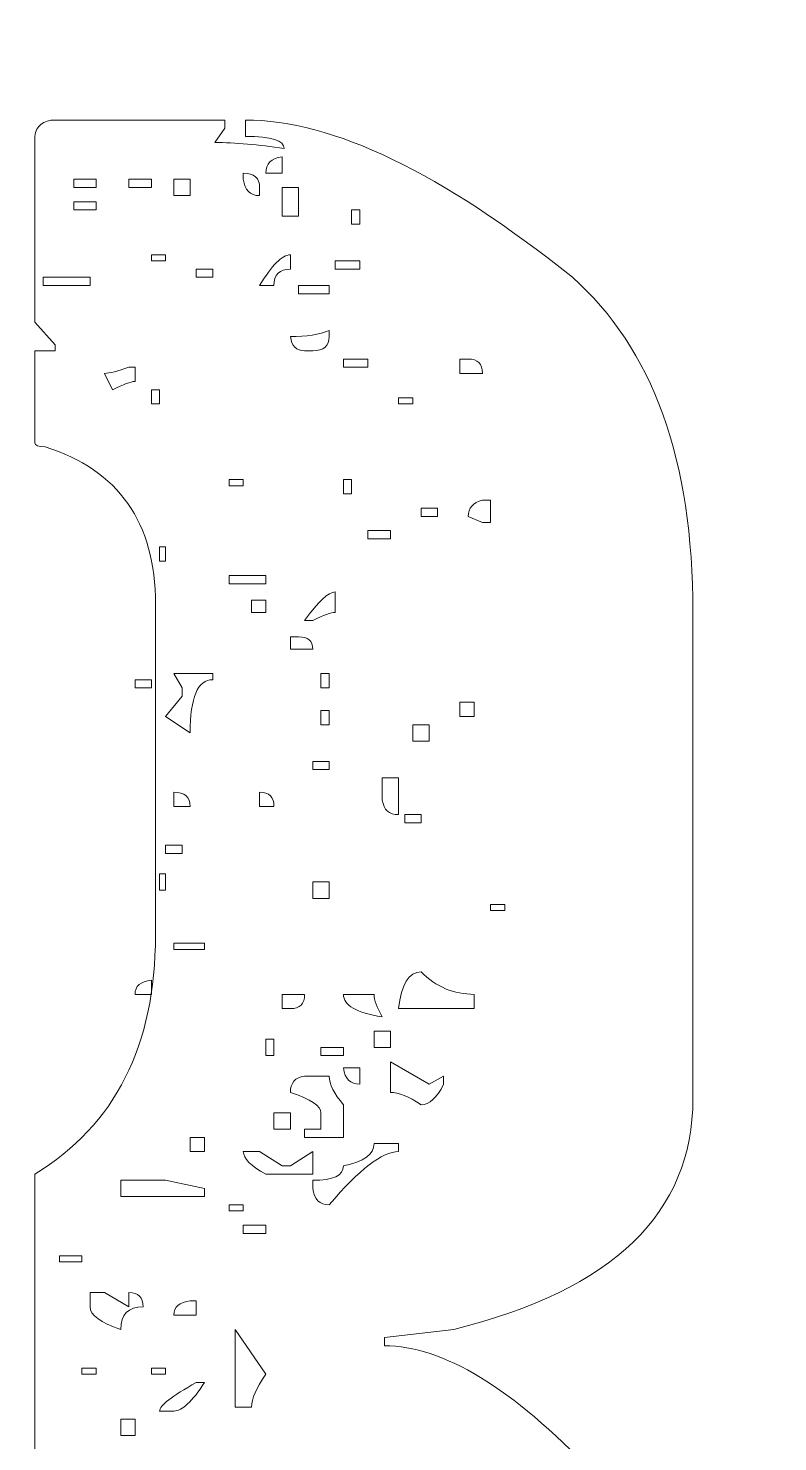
# Model space of a CAD drawing. Header units: centimetres. Extents: x -162 to 162, y -134 to 134.
# Drawn here: x 62.015 to 62.335, y -75.095 to -74.491 of the extents above; entities that cross this region are included whole.
import ezdxf

# ---------------------------------------------------------------- set-up
doc = ezdxf.new("R2010")
doc.units = ezdxf.units.CM
doc.header["$MEASUREMENT"] = 0
doc.layers.add('Capa 1', color=7, linetype='Continuous')
doc.layers.add('GUIDE', color=7, linetype='Continuous')

msp = doc.modelspace()

# ---------------------------------------------------------------- linework, layer by layer
at = {"layer": 'Capa 1', "lineweight": 9}
msp.add_open_spline([(64.17534, -77.13382), (64.17534, -77.13382), (63.52067, -77.13382), (63.52067, -77.13382), (63.52067, -77.13382), (63.52067, -73.08376), (63.52067, -73.08376), (63.52067, -73.08376), (49.42661, -73.08376), (49.42661, -73.08376), (49.42661, -73.08376), (49.42661, -77.13382), (49.42661, -77.13382), (49.42661, -77.13382), (48.77195, -77.13382), (48.77195, -77.13382), (48.71267, -77.13382), (48.66462, -77.1819), (48.66462, -77.24119), (48.66462, -77.24119), (48.66462, -77.78853), (48.66462, -77.78853), (48.66462, -77.84777), (48.71267, -77.89581), (48.77195, -77.89581), (48.77195, -77.89581), (49.42661, -77.89581), (49.42661, -77.89581), (49.42661, -77.89581), (63.52067, -77.89581), (63.52067, -77.89581), (63.52067, -77.89581), (64.17534, -77.89581), (64.17534, -77.89581), (64.23462, -77.89581), (64.28267, -77.84777), (64.28267, -77.78853), (64.28267, -77.78853), (64.28267, -77.24119), (64.28267, -77.24119), (64.28267, -77.1819), (64.23462, -77.13382), (64.17534, -77.13382)], degree=3, knots=[0, 0, 0, 0, 0.071429, 0.071429, 0.071429, 0.142857, 0.142857, 0.142857, 0.214286, 0.214286, 0.214286, 0.285714, 0.285714, 0.285714, 0.357143, 0.357143, 0.357143, 0.428571, 0.428571, 0.428571, 0.5, 0.5, 0.5, 0.571429, 0.571429, 0.571429, 0.642857, 0.642857, 0.642857, 0.714286, 0.714286, 0.714286, 0.785714, 0.785714, 0.785714, 0.857143, 0.857143, 0.857143, 0.928571, 0.928571, 0.928571, 1, 1, 1, 1], dxfattribs=at)
at = {"layer": 'Capa 1', "color": 2, "lineweight": 9}
for points, knots in [([(62.02665, -74.52995), (62.02665, -74.52995), (62.09909, -74.52995), (62.09909, -74.52995), (62.09909, -74.52995), (62.09909, -74.53344), (62.09909, -74.53344), (62.09909, -74.53344), (62.09473, -74.53955), (62.09473, -74.53955), (62.10346, -74.53955), (62.11335, -74.54042), (62.12441, -74.54217), (62.12441, -74.53868), (62.11888, -74.53693), (62.10782, -74.53693), (62.10782, -74.53693), (62.10782, -74.52995), (62.10782, -74.52995), (62.14507, -74.52995), (62.19162, -74.55235), (62.24748, -74.59716), (62.28182, -74.62742), (62.29898, -74.67514), (62.29898, -74.74031), (62.29898, -74.74031), (62.29898, -74.94806), (62.29898, -74.94806), (62.29898, -74.99694), (62.26494, -75.02982), (62.19686, -75.0467), (62.19686, -75.0467), (62.16718, -75.05019), (62.16718, -75.05019), (62.16718, -75.05019), (62.16718, -75.05368), (62.16718, -75.05368), (62.1922, -75.05368), (62.22188, -75.07172), (62.25621, -75.1078), (62.25621, -75.1078), (62.25621, -75.11129), (62.25621, -75.11129), (62.25621, -75.11129), (62.24748, -75.11129), (62.24748, -75.11129), (62.24748, -75.11129), (62.24748, -75.1174), (62.24748, -75.1174), (62.26843, -75.1174), (62.28269, -75.13544), (62.29026, -75.17152), (62.29608, -75.1977), (62.29898, -75.22011), (62.29898, -75.23873), (62.29898, -75.23873), (62.29898, -75.52329), (62.29898, -75.52329), (62.29898, -75.58556), (62.24778, -75.63967), (62.14536, -75.68565), (62.11393, -75.69205), (62.08862, -75.69525), (62.06942, -75.69525), (62.06942, -75.69525), (62.02665, -75.69525), (62.02665, -75.69525), (62.02083, -75.69525), (62.01792, -75.69292), (62.01792, -75.68826), (62.01792, -75.68826), (62.01792, -75.60534), (62.01792, -75.60534), (62.01792, -75.60534), (62.03101, -75.60534), (62.03101, -75.60534), (62.03101, -75.60534), (62.03101, -75.59923), (62.03101, -75.59923), (62.02228, -75.59923), (62.01792, -75.59719), (62.01792, -75.59312), (62.01792, -75.59312), (62.01792, -75.55559), (62.01792, -75.55559), (62.04934, -75.54278), (62.06505, -75.52969), (62.06505, -75.51631), (62.06796, -75.50816), (62.06942, -75.49943), (62.06942, -75.49012), (62.06942, -75.49012), (62.06942, -75.44909), (62.06942, -75.44909), (62.06942, -75.44735), (62.07087, -75.44648), (62.07378, -75.44648), (62.07378, -75.44648), (62.06942, -75.44037), (62.06942, -75.44037), (62.06942, -75.44037), (62.06942, -75.43338), (62.06942, -75.43338), (62.06942, -75.42), (62.0764, -75.40836), (62.09037, -75.39847), (62.09037, -75.39847), (62.08164, -75.39847), (62.08164, -75.39847), (62.08164, -75.39847), (62.07378, -75.40196), (62.07378, -75.40196), (62.07378, -75.40196), (62.06942, -75.39498), (62.06942, -75.39498), (62.06942, -75.39498), (62.06942, -75.37315), (62.06942, -75.37315), (62.06942, -75.36617), (62.08222, -75.36268), (62.10782, -75.36268), (62.10782, -75.36268), (62.10782, -75.36006), (62.10782, -75.36006), (62.10782, -75.36006), (62.07727, -75.36006), (62.07727, -75.36006), (62.07727, -75.36006), (62.07727, -75.35395), (62.07727, -75.35395), (62.07727, -75.35162), (62.07873, -75.35046), (62.08164, -75.35046), (62.08164, -75.35046), (62.06942, -75.33475), (62.06942, -75.33475), (62.06942, -75.33475), (62.06942, -75.33126), (62.06942, -75.33126), (62.07, -75.32718), (62.07262, -75.32515), (62.07727, -75.32515), (62.07727, -75.32515), (62.08164, -75.32515), (62.08164, -75.32515), (62.08164, -75.32515), (62.08164, -75.33475), (62.08164, -75.33475), (62.08164, -75.33475), (62.09037, -75.33475), (62.09037, -75.33475), (62.09037, -75.33067), (62.09328, -75.32515), (62.09909, -75.31816), (62.09328, -75.31816), (62.09037, -75.31613), (62.09037, -75.31205), (62.09444, -75.31205), (62.0988, -75.30885), (62.10346, -75.30245), (62.10346, -75.30245), (62.10346, -75.29896), (62.10346, -75.29896), (62.10346, -75.29896), (62.09909, -75.28325), (62.09909, -75.28325), (62.09909, -75.28325), (62.08164, -75.29285), (62.08164, -75.29285), (62.08164, -75.29285), (62.06942, -75.27976), (62.06942, -75.27976), (62.06942, -75.27976), (62.06942, -75.25182), (62.06942, -75.25182), (62.06942, -75.20352), (62.05225, -75.16919), (62.01792, -75.14882), (62.01792, -75.14882), (62.01792, -74.98036), (62.01792, -74.98036), (62.05225, -74.95941), (62.06942, -74.92537), (62.06942, -74.87823), (62.06942, -74.87823), (62.06942, -74.73682), (62.06942, -74.73682), (62.06942, -74.70191), (62.05371, -74.6795), (62.02228, -74.66961), (62.01937, -74.66961), (62.01792, -74.66903), (62.01792, -74.66787), (62.01792, -74.66787), (62.01792, -74.62859), (62.01792, -74.62859), (62.01792, -74.62859), (62.02665, -74.62859), (62.02665, -74.62859), (62.02665, -74.62859), (62.02665, -74.62597), (62.02665, -74.62597), (62.02665, -74.62597), (62.01792, -74.61637), (62.01792, -74.61637), (62.01792, -74.61637), (62.01792, -74.53693), (62.01792, -74.53693), (62.0185, -74.53228), (62.02141, -74.52995), (62.02665, -74.52995)], [0, 0, 0, 0, 0.014286, 0.014286, 0.014286, 0.028571, 0.028571, 0.028571, 0.042857, 0.042857, 0.042857, 0.057143, 0.057143, 0.057143, 0.071429, 0.071429, 0.071429, 0.085714, 0.085714, 0.085714, 0.1, 0.1, 0.1, 0.114286, 0.114286, 0.114286, 0.128571, 0.128571, 0.128571, 0.142857, 0.142857, 0.142857, 0.157143, 0.157143, 0.157143, 0.171429, 0.171429, 0.171429, 0.185714, 0.185714, 0.185714, 0.2, 0.2, 0.2, 0.214286, 0.214286, 0.214286, 0.228571, 0.228571, 0.228571, 0.242857, 0.242857, 0.242857, 0.257143, 0.257143, 0.257143, 0.271429, 0.271429, 0.271429, 0.285714, 0.285714, 0.285714, 0.3, 0.3, 0.3, 0.314286, 0.314286, 0.314286, 0.328571, 0.328571, 0.328571, 0.342857, 0.342857, 0.342857, 0.357143, 0.357143, 0.357143, 0.371429, 0.371429, 0.371429, 0.385714, 0.385714, 0.385714, 0.4, 0.4, 0.4, 0.414286, 0.414286, 0.414286, 0.428571, 0.428571, 0.428571, 0.442857, 0.442857, 0.442857, 0.457143, 0.457143, 0.457143, 0.471429, 0.471429, 0.471429, 0.485714, 0.485714, 0.485714, 0.5, 0.5, 0.5, 0.514286, 0.514286, 0.514286, 0.528571, 0.528571, 0.528571, 0.542857, 0.542857, 0.542857, 0.557143, 0.557143, 0.557143, 0.571429, 0.571429, 0.571429, 0.585714, 0.585714, 0.585714, 0.6, 0.6, 0.6, 0.614286, 0.614286, 0.614286, 0.628571, 0.628571, 0.628571, 0.642857, 0.642857, 0.642857, 0.657143, 0.657143, 0.657143, 0.671429, 0.671429, 0.671429, 0.685714, 0.685714, 0.685714, 0.7, 0.7, 0.7, 0.714286, 0.714286, 0.714286, 0.728571, 0.728571, 0.728571, 0.742857, 0.742857, 0.742857, 0.757143, 0.757143, 0.757143, 0.771429, 0.771429, 0.771429, 0.785714, 0.785714, 0.785714, 0.8, 0.8, 0.8, 0.814286, 0.814286, 0.814286, 0.828571, 0.828571, 0.828571, 0.842857, 0.842857, 0.842857, 0.857143, 0.857143, 0.857143, 0.871429, 0.871429, 0.871429, 0.885714, 0.885714, 0.885714, 0.9, 0.9, 0.9, 0.914286, 0.914286, 0.914286, 0.928571, 0.928571, 0.928571, 0.942857, 0.942857, 0.942857, 0.957143, 0.957143, 0.957143, 0.971429, 0.971429, 0.971429, 0.985714, 0.985714, 0.985714, 1, 1, 1, 1]), ([(62.11655, -74.55264), (62.11655, -74.55264), (62.12354, -74.55264), (62.12354, -74.55264), (62.12354, -74.55264), (62.12354, -74.54566), (62.12354, -74.54566), (62.11888, -74.54624), (62.11655, -74.54857), (62.11655, -74.55264)], [0, 0, 0, 0, 0.333333, 0.333333, 0.333333, 0.666667, 0.666667, 0.666667, 1, 1, 1, 1]), ([(62.10695, -74.55264), (62.10695, -74.55264), (62.10695, -74.55526), (62.10695, -74.55526), (62.10753, -74.55992), (62.10986, -74.56225), (62.11393, -74.56225), (62.11393, -74.56225), (62.11393, -74.55875), (62.11393, -74.55875), (62.11393, -74.55468), (62.11161, -74.55264), (62.10695, -74.55264)], [0, 0, 0, 0, 0.25, 0.25, 0.25, 0.5, 0.5, 0.5, 0.75, 0.75, 0.75, 1, 1, 1, 1]), ([(62.0345, -74.55526), (62.0345, -74.55526), (62.0345, -74.55875), (62.0345, -74.55875), (62.0345, -74.55875), (62.0441, -74.55875), (62.0441, -74.55875), (62.0441, -74.55875), (62.0441, -74.55526), (62.0441, -74.55526), (62.0441, -74.55526), (62.0345, -74.55526), (62.0345, -74.55526)], [0, 0, 0, 0, 0.25, 0.25, 0.25, 0.5, 0.5, 0.5, 0.75, 0.75, 0.75, 1, 1, 1, 1]), ([(62.05807, -74.55526), (62.05807, -74.55526), (62.05807, -74.55875), (62.05807, -74.55875), (62.05807, -74.55875), (62.06767, -74.55875), (62.06767, -74.55875), (62.06767, -74.55875), (62.06767, -74.55526), (62.06767, -74.55526), (62.06767, -74.55526), (62.05807, -74.55526), (62.05807, -74.55526)], [0, 0, 0, 0, 0.25, 0.25, 0.25, 0.5, 0.5, 0.5, 0.75, 0.75, 0.75, 1, 1, 1, 1]), ([(62.07727, -74.55526), (62.07727, -74.55526), (62.07727, -74.56225), (62.07727, -74.56225), (62.07727, -74.56225), (62.08426, -74.56225), (62.08426, -74.56225), (62.08426, -74.56225), (62.08426, -74.55526), (62.08426, -74.55526), (62.08426, -74.55526), (62.07727, -74.55526), (62.07727, -74.55526)], [0, 0, 0, 0, 0.25, 0.25, 0.25, 0.5, 0.5, 0.5, 0.75, 0.75, 0.75, 1, 1, 1, 1]), ([(62.12354, -74.55875), (62.12354, -74.55875), (62.12354, -74.57098), (62.12354, -74.57098), (62.12354, -74.57098), (62.13052, -74.57098), (62.13052, -74.57098), (62.13052, -74.57098), (62.13052, -74.55875), (62.13052, -74.55875), (62.13052, -74.55875), (62.12354, -74.55875), (62.12354, -74.55875)], [0, 0, 0, 0, 0.25, 0.25, 0.25, 0.5, 0.5, 0.5, 0.75, 0.75, 0.75, 1, 1, 1, 1]), ([(62.0345, -74.56487), (62.0345, -74.56487), (62.0345, -74.56836), (62.0345, -74.56836), (62.0345, -74.56836), (62.0441, -74.56836), (62.0441, -74.56836), (62.0441, -74.56836), (62.0441, -74.56487), (62.0441, -74.56487), (62.0441, -74.56487), (62.0345, -74.56487), (62.0345, -74.56487)], [0, 0, 0, 0, 0.25, 0.25, 0.25, 0.5, 0.5, 0.5, 0.75, 0.75, 0.75, 1, 1, 1, 1]), ([(62.15321, -74.56836), (62.15321, -74.56836), (62.15321, -74.57447), (62.15321, -74.57447), (62.15321, -74.57447), (62.15671, -74.57447), (62.15671, -74.57447), (62.15671, -74.57447), (62.15671, -74.56836), (62.15671, -74.56836), (62.15671, -74.56836), (62.15321, -74.56836), (62.15321, -74.56836)], [0, 0, 0, 0, 0.25, 0.25, 0.25, 0.5, 0.5, 0.5, 0.75, 0.75, 0.75, 1, 1, 1, 1]), ([(62.06767, -74.58756), (62.06767, -74.58756), (62.06767, -74.59018), (62.06767, -74.59018), (62.06767, -74.59018), (62.07378, -74.59018), (62.07378, -74.59018), (62.07378, -74.59018), (62.07378, -74.58756), (62.07378, -74.58756), (62.07378, -74.58756), (62.06767, -74.58756), (62.06767, -74.58756)], [0, 0, 0, 0, 0.25, 0.25, 0.25, 0.5, 0.5, 0.5, 0.75, 0.75, 0.75, 1, 1, 1, 1]), ([(62.11393, -74.60065), (62.11393, -74.60065), (62.12004, -74.60065), (62.12004, -74.60065), (62.12004, -74.596), (62.12237, -74.59367), (62.12703, -74.59367), (62.12703, -74.59367), (62.12703, -74.58756), (62.12703, -74.58756), (62.12354, -74.58756), (62.11917, -74.59192), (62.11393, -74.60065)], [0, 0, 0, 0, 0.25, 0.25, 0.25, 0.5, 0.5, 0.5, 0.75, 0.75, 0.75, 1, 1, 1, 1]), ([(62.14623, -74.59018), (62.14623, -74.59018), (62.14623, -74.59367), (62.14623, -74.59367), (62.14623, -74.59367), (62.15671, -74.59367), (62.15671, -74.59367), (62.15671, -74.59367), (62.15671, -74.59018), (62.15671, -74.59018), (62.15671, -74.59018), (62.14623, -74.59018), (62.14623, -74.59018)], [0, 0, 0, 0, 0.25, 0.25, 0.25, 0.5, 0.5, 0.5, 0.75, 0.75, 0.75, 1, 1, 1, 1]), ([(62.08687, -74.59367), (62.08687, -74.59367), (62.08687, -74.59716), (62.08687, -74.59716), (62.08687, -74.59716), (62.09386, -74.59716), (62.09386, -74.59716), (62.09386, -74.59716), (62.09386, -74.59367), (62.09386, -74.59367), (62.09386, -74.59367), (62.08687, -74.59367), (62.08687, -74.59367)], [0, 0, 0, 0, 0.25, 0.25, 0.25, 0.5, 0.5, 0.5, 0.75, 0.75, 0.75, 1, 1, 1, 1]), ([(62.02141, -74.59716), (62.02141, -74.59716), (62.02141, -74.60065), (62.02141, -74.60065), (62.02141, -74.60065), (62.04148, -74.60065), (62.04148, -74.60065), (62.04148, -74.60065), (62.04148, -74.59716), (62.04148, -74.59716), (62.04148, -74.59716), (62.02141, -74.59716), (62.02141, -74.59716)], [0, 0, 0, 0, 0.25, 0.25, 0.25, 0.5, 0.5, 0.5, 0.75, 0.75, 0.75, 1, 1, 1, 1]), ([(62.13052, -74.60065), (62.13052, -74.60065), (62.13052, -74.60414), (62.13052, -74.60414), (62.13052, -74.60414), (62.14361, -74.60414), (62.14361, -74.60414), (62.14361, -74.60414), (62.14361, -74.60065), (62.14361, -74.60065), (62.14361, -74.60065), (62.13052, -74.60065), (62.13052, -74.60065)], [0, 0, 0, 0, 0.25, 0.25, 0.25, 0.5, 0.5, 0.5, 0.75, 0.75, 0.75, 1, 1, 1, 1]), ([(62.12703, -74.62248), (62.12761, -74.62655), (62.12965, -74.62859), (62.13314, -74.62859), (62.13314, -74.62859), (62.13663, -74.62859), (62.13663, -74.62859), (62.14128, -74.62859), (62.14361, -74.62655), (62.14361, -74.62248), (62.14361, -74.62248), (62.14361, -74.61986), (62.14361, -74.61986), (62.13954, -74.6216), (62.13401, -74.62248), (62.12703, -74.62248)], [0, 0, 0, 0, 0.2, 0.2, 0.2, 0.4, 0.4, 0.4, 0.6, 0.6, 0.6, 0.8, 0.8, 0.8, 1, 1, 1, 1]), ([(62.14972, -74.63208), (62.14972, -74.63208), (62.14972, -74.63557), (62.14972, -74.63557), (62.14972, -74.63557), (62.1602, -74.63557), (62.1602, -74.63557), (62.1602, -74.63557), (62.1602, -74.63208), (62.1602, -74.63208), (62.1602, -74.63208), (62.14972, -74.63208), (62.14972, -74.63208)], [0, 0, 0, 0, 0.25, 0.25, 0.25, 0.5, 0.5, 0.5, 0.75, 0.75, 0.75, 1, 1, 1, 1]), ([(62.19948, -74.63208), (62.19948, -74.63208), (62.19948, -74.63819), (62.19948, -74.63819), (62.19948, -74.63819), (62.20908, -74.63819), (62.20908, -74.63819), (62.20908, -74.63411), (62.20704, -74.63208), (62.20297, -74.63208), (62.20297, -74.63208), (62.19948, -74.63208), (62.19948, -74.63208)], [0, 0, 0, 0, 0.25, 0.25, 0.25, 0.5, 0.5, 0.5, 0.75, 0.75, 0.75, 1, 1, 1, 1]), ([(62.04759, -74.63819), (62.04759, -74.63819), (62.05109, -74.64517), (62.05109, -74.64517), (62.05574, -74.64284), (62.05894, -74.64168), (62.06069, -74.64168), (62.06069, -74.64168), (62.06069, -74.63557), (62.06069, -74.63557), (62.06069, -74.63557), (62.05807, -74.63557), (62.05807, -74.63557), (62.05341, -74.63731), (62.04992, -74.63819), (62.04759, -74.63819)], [0, 0, 0, 0, 0.2, 0.2, 0.2, 0.4, 0.4, 0.4, 0.6, 0.6, 0.6, 0.8, 0.8, 0.8, 1, 1, 1, 1]), ([(62.06767, -74.64517), (62.06767, -74.64517), (62.06767, -74.65128), (62.06767, -74.65128), (62.06767, -74.65128), (62.07116, -74.65128), (62.07116, -74.65128), (62.07116, -74.65128), (62.07116, -74.64517), (62.07116, -74.64517), (62.07116, -74.64517), (62.06767, -74.64517), (62.06767, -74.64517)], [0, 0, 0, 0, 0.25, 0.25, 0.25, 0.5, 0.5, 0.5, 0.75, 0.75, 0.75, 1, 1, 1, 1]), ([(62.17329, -74.64866), (62.17329, -74.64866), (62.17329, -74.65128), (62.17329, -74.65128), (62.17329, -74.65128), (62.1794, -74.65128), (62.1794, -74.65128), (62.1794, -74.65128), (62.1794, -74.64866), (62.1794, -74.64866), (62.1794, -74.64866), (62.17329, -74.64866), (62.17329, -74.64866)], [0, 0, 0, 0, 0.25, 0.25, 0.25, 0.5, 0.5, 0.5, 0.75, 0.75, 0.75, 1, 1, 1, 1]), ([(62.10084, -74.68358), (62.10084, -74.68358), (62.10084, -74.6862), (62.10084, -74.6862), (62.10084, -74.6862), (62.10695, -74.6862), (62.10695, -74.6862), (62.10695, -74.6862), (62.10695, -74.68358), (62.10695, -74.68358), (62.10695, -74.68358), (62.10084, -74.68358), (62.10084, -74.68358)], [0, 0, 0, 0, 0.25, 0.25, 0.25, 0.5, 0.5, 0.5, 0.75, 0.75, 0.75, 1, 1, 1, 1]), ([(62.14972, -74.68358), (62.14972, -74.68358), (62.14972, -74.68969), (62.14972, -74.68969), (62.14972, -74.68969), (62.15321, -74.68969), (62.15321, -74.68969), (62.15321, -74.68969), (62.15321, -74.68358), (62.15321, -74.68358), (62.15321, -74.68358), (62.14972, -74.68358), (62.14972, -74.68358)], [0, 0, 0, 0, 0.25, 0.25, 0.25, 0.5, 0.5, 0.5, 0.75, 0.75, 0.75, 1, 1, 1, 1]), ([(62.20297, -74.69929), (62.20297, -74.69929), (62.20908, -74.70191), (62.20908, -74.70191), (62.20908, -74.70191), (62.21257, -74.70191), (62.21257, -74.70191), (62.21257, -74.70191), (62.21257, -74.69231), (62.21257, -74.69231), (62.21257, -74.69231), (62.20908, -74.69231), (62.20908, -74.69231), (62.205, -74.69347), (62.20297, -74.6958), (62.20297, -74.69929)], [0, 0, 0, 0, 0.2, 0.2, 0.2, 0.4, 0.4, 0.4, 0.6, 0.6, 0.6, 0.8, 0.8, 0.8, 1, 1, 1, 1]), ([(62.18289, -74.6958), (62.18289, -74.6958), (62.18289, -74.69929), (62.18289, -74.69929), (62.18289, -74.69929), (62.18987, -74.69929), (62.18987, -74.69929), (62.18987, -74.69929), (62.18987, -74.6958), (62.18987, -74.6958), (62.18987, -74.6958), (62.18289, -74.6958), (62.18289, -74.6958)], [0, 0, 0, 0, 0.25, 0.25, 0.25, 0.5, 0.5, 0.5, 0.75, 0.75, 0.75, 1, 1, 1, 1]), ([(62.1602, -74.7054), (62.1602, -74.7054), (62.1602, -74.70889), (62.1602, -74.70889), (62.1602, -74.70889), (62.1698, -74.70889), (62.1698, -74.70889), (62.1698, -74.70889), (62.1698, -74.7054), (62.1698, -74.7054), (62.1698, -74.7054), (62.1602, -74.7054), (62.1602, -74.7054)], [0, 0, 0, 0, 0.25, 0.25, 0.25, 0.5, 0.5, 0.5, 0.75, 0.75, 0.75, 1, 1, 1, 1]), ([(62.07116, -74.71238), (62.07116, -74.71238), (62.07116, -74.71849), (62.07116, -74.71849), (62.07116, -74.71849), (62.07378, -74.71849), (62.07378, -74.71849), (62.07378, -74.71849), (62.07378, -74.71238), (62.07378, -74.71238), (62.07378, -74.71238), (62.07116, -74.71238), (62.07116, -74.71238)], [0, 0, 0, 0, 0.25, 0.25, 0.25, 0.5, 0.5, 0.5, 0.75, 0.75, 0.75, 1, 1, 1, 1]), ([(62.10084, -74.7246), (62.10084, -74.7246), (62.10084, -74.72809), (62.10084, -74.72809), (62.10084, -74.72809), (62.11655, -74.72809), (62.11655, -74.72809), (62.11655, -74.72809), (62.11655, -74.7246), (62.11655, -74.7246), (62.11655, -74.7246), (62.10084, -74.7246), (62.10084, -74.7246)], [0, 0, 0, 0, 0.25, 0.25, 0.25, 0.5, 0.5, 0.5, 0.75, 0.75, 0.75, 1, 1, 1, 1]), ([(62.11044, -74.73508), (62.11044, -74.73508), (62.11044, -74.74031), (62.11044, -74.74031), (62.11044, -74.74031), (62.11655, -74.74031), (62.11655, -74.74031), (62.11655, -74.74031), (62.11655, -74.73508), (62.11655, -74.73508), (62.11655, -74.73508), (62.11044, -74.73508), (62.11044, -74.73508)], [0, 0, 0, 0, 0.25, 0.25, 0.25, 0.5, 0.5, 0.5, 0.75, 0.75, 0.75, 1, 1, 1, 1]), ([(62.13314, -74.74381), (62.13314, -74.74381), (62.13663, -74.74381), (62.13663, -74.74381), (62.14128, -74.74148), (62.14448, -74.74031), (62.14623, -74.74031), (62.14623, -74.74031), (62.14623, -74.73159), (62.14623, -74.73159), (62.14332, -74.73159), (62.13896, -74.73566), (62.13314, -74.74381)], [0, 0, 0, 0, 0.25, 0.25, 0.25, 0.5, 0.5, 0.5, 0.75, 0.75, 0.75, 1, 1, 1, 1]), ([(62.12703, -74.75079), (62.12703, -74.75079), (62.12703, -74.75603), (62.12703, -74.75603), (62.12703, -74.75603), (62.13663, -74.75603), (62.13663, -74.75603), (62.13663, -74.75253), (62.13459, -74.75079), (62.13052, -74.75079), (62.13052, -74.75079), (62.12703, -74.75079), (62.12703, -74.75079)], [0, 0, 0, 0, 0.25, 0.25, 0.25, 0.5, 0.5, 0.5, 0.75, 0.75, 0.75, 1, 1, 1, 1]), ([(62.06069, -74.76912), (62.06069, -74.76912), (62.06069, -74.77261), (62.06069, -74.77261), (62.06069, -74.77261), (62.06767, -74.77261), (62.06767, -74.77261), (62.06767, -74.77261), (62.06767, -74.76912), (62.06767, -74.76912), (62.06767, -74.76912), (62.06069, -74.76912), (62.06069, -74.76912)], [0, 0, 0, 0, 0.25, 0.25, 0.25, 0.5, 0.5, 0.5, 0.75, 0.75, 0.75, 1, 1, 1, 1]), ([(62.07727, -74.7665), (62.07727, -74.7665), (62.08076, -74.77261), (62.08076, -74.77261), (62.08076, -74.77261), (62.08076, -74.7761), (62.08076, -74.7761), (62.08076, -74.7761), (62.07378, -74.78483), (62.07378, -74.78483), (62.07378, -74.78483), (62.08426, -74.79181), (62.08426, -74.79181), (62.08426, -74.77668), (62.08746, -74.76912), (62.09386, -74.76912), (62.09386, -74.76912), (62.09386, -74.7665), (62.09386, -74.7665), (62.09386, -74.7665), (62.07727, -74.7665), (62.07727, -74.7665)], [0, 0, 0, 0, 0.142857, 0.142857, 0.142857, 0.285714, 0.285714, 0.285714, 0.428571, 0.428571, 0.428571, 0.571429, 0.571429, 0.571429, 0.714286, 0.714286, 0.714286, 0.857143, 0.857143, 0.857143, 1, 1, 1, 1]), ([(62.14012, -74.7665), (62.14012, -74.7665), (62.14012, -74.77261), (62.14012, -74.77261), (62.14012, -74.77261), (62.14361, -74.77261), (62.14361, -74.77261), (62.14361, -74.77261), (62.14361, -74.7665), (62.14361, -74.7665), (62.14361, -74.7665), (62.14012, -74.7665), (62.14012, -74.7665)], [0, 0, 0, 0, 0.25, 0.25, 0.25, 0.5, 0.5, 0.5, 0.75, 0.75, 0.75, 1, 1, 1, 1]), ([(62.14012, -74.78221), (62.14012, -74.78221), (62.14012, -74.78832), (62.14012, -74.78832), (62.14012, -74.78832), (62.14361, -74.78832), (62.14361, -74.78832), (62.14361, -74.78832), (62.14361, -74.78221), (62.14361, -74.78221), (62.14361, -74.78221), (62.14012, -74.78221), (62.14012, -74.78221)], [0, 0, 0, 0, 0.25, 0.25, 0.25, 0.5, 0.5, 0.5, 0.75, 0.75, 0.75, 1, 1, 1, 1]), ([(62.19948, -74.77872), (62.19948, -74.77872), (62.19948, -74.78483), (62.19948, -74.78483), (62.19948, -74.78483), (62.20559, -74.78483), (62.20559, -74.78483), (62.20559, -74.78483), (62.20559, -74.77872), (62.20559, -74.77872), (62.20559, -74.77872), (62.19948, -74.77872), (62.19948, -74.77872)], [0, 0, 0, 0, 0.25, 0.25, 0.25, 0.5, 0.5, 0.5, 0.75, 0.75, 0.75, 1, 1, 1, 1]), ([(62.1794, -74.78832), (62.1794, -74.78832), (62.1794, -74.79531), (62.1794, -74.79531), (62.1794, -74.79531), (62.18638, -74.79531), (62.18638, -74.79531), (62.18638, -74.79531), (62.18638, -74.78832), (62.18638, -74.78832), (62.18638, -74.78832), (62.1794, -74.78832), (62.1794, -74.78832)], [0, 0, 0, 0, 0.25, 0.25, 0.25, 0.5, 0.5, 0.5, 0.75, 0.75, 0.75, 1, 1, 1, 1]), ([(62.13663, -74.80403), (62.13663, -74.80403), (62.13663, -74.80753), (62.13663, -74.80753), (62.13663, -74.80753), (62.14361, -74.80753), (62.14361, -74.80753), (62.14361, -74.80753), (62.14361, -74.80403), (62.14361, -74.80403), (62.14361, -74.80403), (62.13663, -74.80403), (62.13663, -74.80403)], [0, 0, 0, 0, 0.25, 0.25, 0.25, 0.5, 0.5, 0.5, 0.75, 0.75, 0.75, 1, 1, 1, 1]), ([(62.16631, -74.81102), (62.16631, -74.81102), (62.16631, -74.82062), (62.16631, -74.82062), (62.16689, -74.82469), (62.16922, -74.82673), (62.17329, -74.82673), (62.17329, -74.82673), (62.17329, -74.81102), (62.17329, -74.81102), (62.17329, -74.81102), (62.16631, -74.81102), (62.16631, -74.81102)], [0, 0, 0, 0, 0.25, 0.25, 0.25, 0.5, 0.5, 0.5, 0.75, 0.75, 0.75, 1, 1, 1, 1]), ([(62.07727, -74.81713), (62.07727, -74.81713), (62.07727, -74.82324), (62.07727, -74.82324), (62.07727, -74.82324), (62.08426, -74.82324), (62.08426, -74.82324), (62.08426, -74.81916), (62.08193, -74.81713), (62.07727, -74.81713)], [0, 0, 0, 0, 0.333333, 0.333333, 0.333333, 0.666667, 0.666667, 0.666667, 1, 1, 1, 1]), ([(62.11393, -74.81713), (62.11393, -74.81713), (62.11393, -74.82324), (62.11393, -74.82324), (62.11393, -74.82324), (62.12004, -74.82324), (62.12004, -74.82324), (62.12004, -74.81916), (62.11801, -74.81713), (62.11393, -74.81713)], [0, 0, 0, 0, 0.333333, 0.333333, 0.333333, 0.666667, 0.666667, 0.666667, 1, 1, 1, 1]), ([(62.17591, -74.82673), (62.17591, -74.82673), (62.17591, -74.83022), (62.17591, -74.83022), (62.17591, -74.83022), (62.18289, -74.83022), (62.18289, -74.83022), (62.18289, -74.83022), (62.18289, -74.82673), (62.18289, -74.82673), (62.18289, -74.82673), (62.17591, -74.82673), (62.17591, -74.82673)], [0, 0, 0, 0, 0.25, 0.25, 0.25, 0.5, 0.5, 0.5, 0.75, 0.75, 0.75, 1, 1, 1, 1]), ([(62.07378, -74.83982), (62.07378, -74.83982), (62.07378, -74.84331), (62.07378, -74.84331), (62.07378, -74.84331), (62.08076, -74.84331), (62.08076, -74.84331), (62.08076, -74.84331), (62.08076, -74.83982), (62.08076, -74.83982), (62.08076, -74.83982), (62.07378, -74.83982), (62.07378, -74.83982)], [0, 0, 0, 0, 0.25, 0.25, 0.25, 0.5, 0.5, 0.5, 0.75, 0.75, 0.75, 1, 1, 1, 1]), ([(62.07116, -74.85204), (62.07116, -74.85204), (62.07116, -74.85903), (62.07116, -74.85903), (62.07116, -74.85903), (62.07378, -74.85903), (62.07378, -74.85903), (62.07378, -74.85903), (62.07378, -74.85204), (62.07378, -74.85204), (62.07378, -74.85204), (62.07116, -74.85204), (62.07116, -74.85204)], [0, 0, 0, 0, 0.25, 0.25, 0.25, 0.5, 0.5, 0.5, 0.75, 0.75, 0.75, 1, 1, 1, 1]), ([(62.13663, -74.85553), (62.13663, -74.85553), (62.13663, -74.86252), (62.13663, -74.86252), (62.13663, -74.86252), (62.14361, -74.86252), (62.14361, -74.86252), (62.14361, -74.86252), (62.14361, -74.85553), (62.14361, -74.85553), (62.14361, -74.85553), (62.13663, -74.85553), (62.13663, -74.85553)], [0, 0, 0, 0, 0.25, 0.25, 0.25, 0.5, 0.5, 0.5, 0.75, 0.75, 0.75, 1, 1, 1, 1]), ([(62.21257, -74.86514), (62.21257, -74.86514), (62.21257, -74.86776), (62.21257, -74.86776), (62.21257, -74.86776), (62.21868, -74.86776), (62.21868, -74.86776), (62.21868, -74.86776), (62.21868, -74.86514), (62.21868, -74.86514), (62.21868, -74.86514), (62.21257, -74.86514), (62.21257, -74.86514)], [0, 0, 0, 0, 0.25, 0.25, 0.25, 0.5, 0.5, 0.5, 0.75, 0.75, 0.75, 1, 1, 1, 1]), ([(62.07727, -74.88172), (62.07727, -74.88172), (62.07727, -74.88434), (62.07727, -74.88434), (62.07727, -74.88434), (62.09037, -74.88434), (62.09037, -74.88434), (62.09037, -74.88434), (62.09037, -74.88172), (62.09037, -74.88172), (62.09037, -74.88172), (62.07727, -74.88172), (62.07727, -74.88172)], [0, 0, 0, 0, 0.25, 0.25, 0.25, 0.5, 0.5, 0.5, 0.75, 0.75, 0.75, 1, 1, 1, 1]), ([(62.06069, -74.90354), (62.06069, -74.90354), (62.06767, -74.90354), (62.06767, -74.90354), (62.06767, -74.90354), (62.06767, -74.89743), (62.06767, -74.89743), (62.06302, -74.89802), (62.06069, -74.90005), (62.06069, -74.90354)], [0, 0, 0, 0, 0.333333, 0.333333, 0.333333, 0.666667, 0.666667, 0.666667, 1, 1, 1, 1]), ([(62.17329, -74.90965), (62.17329, -74.90965), (62.20559, -74.90965), (62.20559, -74.90965), (62.20559, -74.90965), (62.20559, -74.90354), (62.20559, -74.90354), (62.19686, -74.90354), (62.18929, -74.90034), (62.18289, -74.89394), (62.17765, -74.89394), (62.17445, -74.89918), (62.17329, -74.90965)], [0, 0, 0, 0, 0.25, 0.25, 0.25, 0.5, 0.5, 0.5, 0.75, 0.75, 0.75, 1, 1, 1, 1]), ([(62.12354, -74.90354), (62.12354, -74.90354), (62.12354, -74.90965), (62.12354, -74.90965), (62.12354, -74.90965), (62.12703, -74.90965), (62.12703, -74.90965), (62.1311, -74.90965), (62.13314, -74.90762), (62.13314, -74.90354), (62.13314, -74.90354), (62.12354, -74.90354), (62.12354, -74.90354)], [0, 0, 0, 0, 0.25, 0.25, 0.25, 0.5, 0.5, 0.5, 0.75, 0.75, 0.75, 1, 1, 1, 1]), ([(62.14972, -74.90354), (62.14972, -74.9082), (62.15525, -74.9114), (62.16631, -74.91315), (62.16398, -74.90907), (62.16282, -74.90587), (62.16282, -74.90354), (62.16282, -74.90354), (62.14972, -74.90354), (62.14972, -74.90354)], [0, 0, 0, 0, 0.333333, 0.333333, 0.333333, 0.666667, 0.666667, 0.666667, 1, 1, 1, 1]), ([(62.16282, -74.91926), (62.16282, -74.91926), (62.16282, -74.92624), (62.16282, -74.92624), (62.16282, -74.92624), (62.1698, -74.92624), (62.1698, -74.92624), (62.1698, -74.92624), (62.1698, -74.91926), (62.1698, -74.91926), (62.1698, -74.91926), (62.16282, -74.91926), (62.16282, -74.91926)], [0, 0, 0, 0, 0.25, 0.25, 0.25, 0.5, 0.5, 0.5, 0.75, 0.75, 0.75, 1, 1, 1, 1]), ([(62.11655, -74.92275), (62.11655, -74.92275), (62.11655, -74.92973), (62.11655, -74.92973), (62.11655, -74.92973), (62.12004, -74.92973), (62.12004, -74.92973), (62.12004, -74.92973), (62.12004, -74.92275), (62.12004, -74.92275), (62.12004, -74.92275), (62.11655, -74.92275), (62.11655, -74.92275)], [0, 0, 0, 0, 0.25, 0.25, 0.25, 0.5, 0.5, 0.5, 0.75, 0.75, 0.75, 1, 1, 1, 1]), ([(62.14012, -74.92624), (62.14012, -74.92624), (62.14012, -74.92973), (62.14012, -74.92973), (62.14012, -74.92973), (62.14972, -74.92973), (62.14972, -74.92973), (62.14972, -74.92973), (62.14972, -74.92624), (62.14972, -74.92624), (62.14972, -74.92624), (62.14012, -74.92624), (62.14012, -74.92624)], [0, 0, 0, 0, 0.25, 0.25, 0.25, 0.5, 0.5, 0.5, 0.75, 0.75, 0.75, 1, 1, 1, 1]), ([(62.1698, -74.93235), (62.1698, -74.93235), (62.1698, -74.94544), (62.1698, -74.94544), (62.17329, -74.94544), (62.17765, -74.94719), (62.18289, -74.95068), (62.18638, -74.95068), (62.18958, -74.94777), (62.19249, -74.94195), (62.19249, -74.94195), (62.19249, -74.93846), (62.19249, -74.93846), (62.19249, -74.93846), (62.18638, -74.94195), (62.18638, -74.94195), (62.18638, -74.94195), (62.1698, -74.93235), (62.1698, -74.93235)], [0, 0, 0, 0, 0.166667, 0.166667, 0.166667, 0.333333, 0.333333, 0.333333, 0.5, 0.5, 0.5, 0.666667, 0.666667, 0.666667, 0.833333, 0.833333, 0.833333, 1, 1, 1, 1]), ([(62.12703, -74.94544), (62.13576, -74.94835), (62.14012, -74.95126), (62.14012, -74.95417), (62.14012, -74.95417), (62.14012, -74.96115), (62.14012, -74.96115), (62.14012, -74.96115), (62.13314, -74.96115), (62.13314, -74.96115), (62.13314, -74.96115), (62.13314, -74.96465), (62.13314, -74.96465), (62.13314, -74.96465), (62.14972, -74.96465), (62.14972, -74.96465), (62.14972, -74.96465), (62.14972, -74.95068), (62.14972, -74.95068), (62.14565, -74.94602), (62.14361, -74.94195), (62.14361, -74.93846), (62.14361, -74.93846), (62.13314, -74.93846), (62.13314, -74.93846), (62.12906, -74.93904), (62.12703, -74.94137), (62.12703, -74.94544)], [0, 0, 0, 0, 0.111111, 0.111111, 0.111111, 0.222222, 0.222222, 0.222222, 0.333333, 0.333333, 0.333333, 0.444444, 0.444444, 0.444444, 0.555556, 0.555556, 0.555556, 0.666667, 0.666667, 0.666667, 0.777778, 0.777778, 0.777778, 0.888889, 0.888889, 0.888889, 1, 1, 1, 1]), ([(62.14972, -74.93497), (62.1503, -74.93962), (62.15263, -74.94195), (62.15671, -74.94195), (62.15671, -74.94195), (62.15671, -74.93497), (62.15671, -74.93497), (62.15671, -74.93497), (62.14972, -74.93497), (62.14972, -74.93497)], [0, 0, 0, 0, 0.333333, 0.333333, 0.333333, 0.666667, 0.666667, 0.666667, 1, 1, 1, 1]), ([(62.12004, -74.95417), (62.12004, -74.95417), (62.12004, -74.96115), (62.12004, -74.96115), (62.12004, -74.96115), (62.12703, -74.96115), (62.12703, -74.96115), (62.12703, -74.96115), (62.12703, -74.95417), (62.12703, -74.95417), (62.12703, -74.95417), (62.12004, -74.95417), (62.12004, -74.95417)], [0, 0, 0, 0, 0.25, 0.25, 0.25, 0.5, 0.5, 0.5, 0.75, 0.75, 0.75, 1, 1, 1, 1]), ([(62.08426, -74.96465), (62.08426, -74.96465), (62.08426, -74.97076), (62.08426, -74.97076), (62.08426, -74.97076), (62.09037, -74.97076), (62.09037, -74.97076), (62.09037, -74.97076), (62.09037, -74.96465), (62.09037, -74.96465), (62.09037, -74.96465), (62.08426, -74.96465), (62.08426, -74.96465)], [0, 0, 0, 0, 0.25, 0.25, 0.25, 0.5, 0.5, 0.5, 0.75, 0.75, 0.75, 1, 1, 1, 1]), ([(62.16282, -74.96726), (62.16282, -74.97192), (62.15845, -74.97512), (62.14972, -74.97687), (62.14972, -74.98094), (62.14536, -74.98298), (62.13663, -74.98298), (62.13663, -74.98298), (62.13663, -74.98647), (62.13663, -74.98647), (62.13721, -74.99112), (62.13954, -74.99345), (62.14361, -74.99345), (62.15641, -74.97832), (62.16631, -74.97076), (62.17329, -74.97076), (62.17329, -74.97076), (62.17329, -74.96726), (62.17329, -74.96726), (62.17329, -74.96726), (62.16282, -74.96726), (62.16282, -74.96726)], [0, 0, 0, 0, 0.142857, 0.142857, 0.142857, 0.285714, 0.285714, 0.285714, 0.428571, 0.428571, 0.428571, 0.571429, 0.571429, 0.571429, 0.714286, 0.714286, 0.714286, 0.857143, 0.857143, 0.857143, 1, 1, 1, 1]), ([(62.10695, -74.97076), (62.10695, -74.97367), (62.11015, -74.97687), (62.11655, -74.98036), (62.11655, -74.98036), (62.13663, -74.98036), (62.13663, -74.98036), (62.13663, -74.98036), (62.13663, -74.97076), (62.13663, -74.97076), (62.13663, -74.97076), (62.12703, -74.97687), (62.12703, -74.97687), (62.12703, -74.97687), (62.12354, -74.97687), (62.12354, -74.97687), (62.12354, -74.97687), (62.11393, -74.97076), (62.11393, -74.97076), (62.11393, -74.97076), (62.10695, -74.97076), (62.10695, -74.97076)], [0, 0, 0, 0, 0.142857, 0.142857, 0.142857, 0.285714, 0.285714, 0.285714, 0.428571, 0.428571, 0.428571, 0.571429, 0.571429, 0.571429, 0.714286, 0.714286, 0.714286, 0.857143, 0.857143, 0.857143, 1, 1, 1, 1]), ([(62.05458, -74.98298), (62.05458, -74.98298), (62.05458, -74.98996), (62.05458, -74.98996), (62.05458, -74.98996), (62.09037, -74.98996), (62.09037, -74.98996), (62.09037, -74.98996), (62.09037, -74.98647), (62.09037, -74.98647), (62.09037, -74.98647), (62.07378, -74.98298), (62.07378, -74.98298), (62.07378, -74.98298), (62.05458, -74.98298), (62.05458, -74.98298)], [0, 0, 0, 0, 0.2, 0.2, 0.2, 0.4, 0.4, 0.4, 0.6, 0.6, 0.6, 0.8, 0.8, 0.8, 1, 1, 1, 1]), ([(62.10084, -74.99345), (62.10084, -74.99345), (62.10084, -74.99607), (62.10084, -74.99607), (62.10084, -74.99607), (62.10695, -74.99607), (62.10695, -74.99607), (62.10695, -74.99607), (62.10695, -74.99345), (62.10695, -74.99345), (62.10695, -74.99345), (62.10084, -74.99345), (62.10084, -74.99345)], [0, 0, 0, 0, 0.25, 0.25, 0.25, 0.5, 0.5, 0.5, 0.75, 0.75, 0.75, 1, 1, 1, 1]), ([(62.10695, -75.00218), (62.10695, -75.00218), (62.10695, -75.00567), (62.10695, -75.00567), (62.10695, -75.00567), (62.11655, -75.00567), (62.11655, -75.00567), (62.11655, -75.00567), (62.11655, -75.00218), (62.11655, -75.00218), (62.11655, -75.00218), (62.10695, -75.00218), (62.10695, -75.00218)], [0, 0, 0, 0, 0.25, 0.25, 0.25, 0.5, 0.5, 0.5, 0.75, 0.75, 0.75, 1, 1, 1, 1]), ([(62.02839, -75.01527), (62.02839, -75.01527), (62.02839, -75.01789), (62.02839, -75.01789), (62.02839, -75.01789), (62.03799, -75.01789), (62.03799, -75.01789), (62.03799, -75.01789), (62.03799, -75.01527), (62.03799, -75.01527), (62.03799, -75.01527), (62.02839, -75.01527), (62.02839, -75.01527)], [0, 0, 0, 0, 0.25, 0.25, 0.25, 0.5, 0.5, 0.5, 0.75, 0.75, 0.75, 1, 1, 1, 1]), ([(62.04148, -75.03098), (62.04148, -75.03098), (62.04148, -75.03709), (62.04148, -75.03709), (62.04148, -75.04059), (62.04585, -75.04379), (62.05458, -75.0467), (62.05458, -75.0403), (62.05778, -75.03709), (62.06418, -75.03709), (62.06418, -75.03302), (62.06214, -75.03098), (62.05807, -75.03098), (62.05807, -75.03098), (62.05807, -75.03709), (62.05807, -75.03709), (62.05807, -75.03709), (62.04759, -75.03098), (62.04759, -75.03098), (62.04759, -75.03098), (62.04148, -75.03098), (62.04148, -75.03098)], [0, 0, 0, 0, 0.142857, 0.142857, 0.142857, 0.285714, 0.285714, 0.285714, 0.428571, 0.428571, 0.428571, 0.571429, 0.571429, 0.571429, 0.714286, 0.714286, 0.714286, 0.857143, 0.857143, 0.857143, 1, 1, 1, 1]), ([(62.07727, -75.04059), (62.07727, -75.04059), (62.08687, -75.04059), (62.08687, -75.04059), (62.08687, -75.04059), (62.08687, -75.03448), (62.08687, -75.03448), (62.08687, -75.03448), (62.08426, -75.03448), (62.08426, -75.03448), (62.0796, -75.03506), (62.07727, -75.03709), (62.07727, -75.04059)], [0, 0, 0, 0, 0.25, 0.25, 0.25, 0.5, 0.5, 0.5, 0.75, 0.75, 0.75, 1, 1, 1, 1]), ([(62.10346, -75.0467), (62.10346, -75.0467), (62.10346, -75.07987), (62.10346, -75.07987), (62.10346, -75.07987), (62.11044, -75.07987), (62.11044, -75.07987), (62.11044, -75.07637), (62.11248, -75.07172), (62.11655, -75.0659), (62.11655, -75.0659), (62.10346, -75.0467), (62.10346, -75.0467)], [0, 0, 0, 0, 0.25, 0.25, 0.25, 0.5, 0.5, 0.5, 0.75, 0.75, 0.75, 1, 1, 1, 1]), ([(62.03799, -75.06328), (62.03799, -75.06328), (62.03799, -75.0659), (62.03799, -75.0659), (62.03799, -75.0659), (62.0441, -75.0659), (62.0441, -75.0659), (62.0441, -75.0659), (62.0441, -75.06328), (62.0441, -75.06328), (62.0441, -75.06328), (62.03799, -75.06328), (62.03799, -75.06328)], [0, 0, 0, 0, 0.25, 0.25, 0.25, 0.5, 0.5, 0.5, 0.75, 0.75, 0.75, 1, 1, 1, 1]), ([(62.06767, -75.06328), (62.06767, -75.06328), (62.06767, -75.0659), (62.06767, -75.0659), (62.06767, -75.0659), (62.07378, -75.0659), (62.07378, -75.0659), (62.07378, -75.0659), (62.07378, -75.06328), (62.07378, -75.06328), (62.07378, -75.06328), (62.06767, -75.06328), (62.06767, -75.06328)], [0, 0, 0, 0, 0.25, 0.25, 0.25, 0.5, 0.5, 0.5, 0.75, 0.75, 0.75, 1, 1, 1, 1]), ([(62.07116, -75.08161), (62.07116, -75.08161), (62.07727, -75.08161), (62.07727, -75.08161), (62.08076, -75.08161), (62.08513, -75.07754), (62.09037, -75.06939), (62.09037, -75.06939), (62.08687, -75.06939), (62.08687, -75.06939), (62.0764, -75.07521), (62.07116, -75.07928), (62.07116, -75.08161)], [0, 0, 0, 0, 0.25, 0.25, 0.25, 0.5, 0.5, 0.5, 0.75, 0.75, 0.75, 1, 1, 1, 1]), ([(62.05458, -75.0851), (62.05458, -75.0851), (62.05458, -75.09209), (62.05458, -75.09209), (62.05458, -75.09209), (62.06069, -75.09209), (62.06069, -75.09209), (62.06069, -75.09209), (62.06069, -75.0851), (62.06069, -75.0851), (62.06069, -75.0851), (62.05458, -75.0851), (62.05458, -75.0851)], [0, 0, 0, 0, 0.25, 0.25, 0.25, 0.5, 0.5, 0.5, 0.75, 0.75, 0.75, 1, 1, 1, 1])]:
    msp.add_open_spline(points, degree=3, knots=knots, dxfattribs=at)
at = {"layer": 'GUIDE', "lineweight": 9}
for points in [[(154.95614, -133.81955), (154.95614, -133.81955), (-18.51418, -133.81955), (-18.51418, -133.81955), (-18.51418, -133.81955), (-18.51418, 9.29968), (-18.51418, 9.29968), (-18.51418, 9.29968), (154.95614, 9.29968), (154.95614, 9.29968), (154.95614, 9.29968), (154.95614, -133.81955), (154.95614, -133.81955)], [(-18.43797, -133.74342), (-18.43797, -133.74342), (154.87992, -133.74342), (154.87992, -133.74342), (154.87992, -133.74342), (154.87992, 9.22355), (154.87992, 9.22355), (154.87992, 9.22355), (-18.43797, 9.22355), (-18.43797, 9.22355), (-18.43797, 9.22355), (-18.43797, -133.74342), (-18.43797, -133.74342)]]:
    msp.add_open_spline(points, degree=3, knots=[0, 0, 0, 0, 0.25, 0.25, 0.25, 0.5, 0.5, 0.5, 0.75, 0.75, 0.75, 1, 1, 1, 1], dxfattribs=at)

doc.saveas('drawing.dxf')
